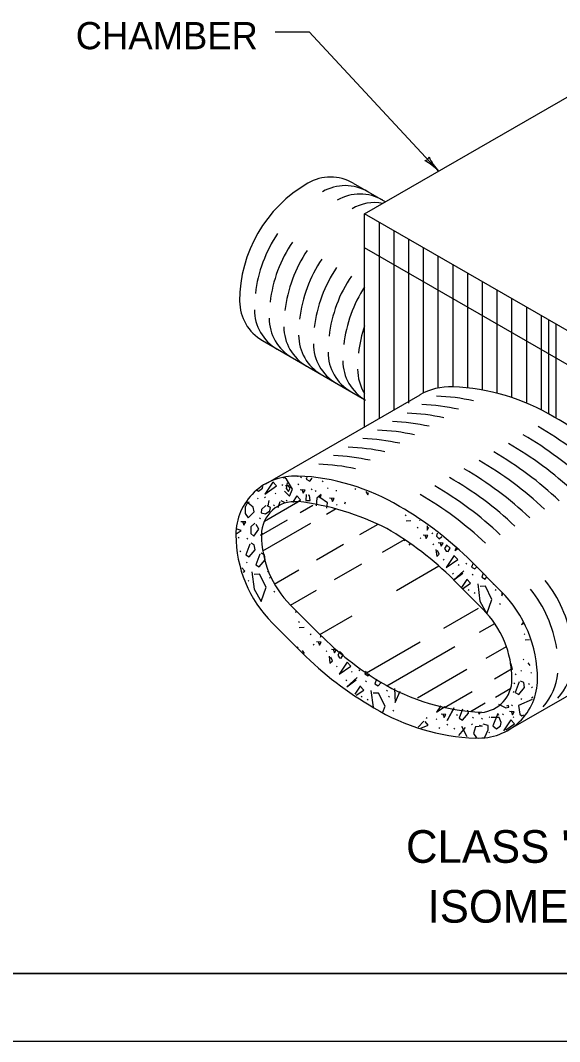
# Model space of a CAD drawing. Extents: x 997.6 to 1036.8, y 998.9 to 1022.5.
# Drawn here: x 1020.48 to 1024.44, y 1000 to 1007.51 of the extents above; entities that cross this region are included whole.
import ezdxf

# ---------------------------------------------------------------- set-up
doc = ezdxf.new("R2010")
doc.units = 0
for name, color, linetype in [('1', 7, 'Continuous'), ('10', 7, 'Continuous'), ('11', 7, 'Continuous'), ('Level 14', 7, 'Continuous')]:
    doc.layers.add(name, color=color, linetype=linetype)

msp = doc.modelspace()

# ---------------------------------------------------------------- linework, layer by layer
at = {"layer": '1'}
for p, q in [((1022.354, 1007.4229), (1022.604, 1007.4229)), ((1022.604, 1007.4229), (1023.5549, 1006.398)), ((1023.0118, 1006.0844), (1024.7439, 1007.0844)), ((1022.9284, 1006.3097), (1023.1652, 1006.1729)), ((1023.0118, 1004.5197), (1023.0118, 1006.0844)), ((1025.6098, 1004.5844), (1023.0118, 1006.0844)), ((1023.1201, 1004.5823), (1023.1201, 1006.0219)), ((1023.2283, 1004.6448), (1023.2283, 1005.9594)), ((1023.3366, 1004.6932), (1023.3366, 1005.8969)), ((1025.6098, 1004.3344), (1023.0118, 1005.8344)), ((1023.4448, 1004.7686), (1023.4448, 1005.8344)), ((1023.5531, 1004.8047), (1023.5531, 1005.7719)), ((1023.6613, 1004.8134), (1023.6613, 1005.7094)), ((1023.7696, 1004.8052), (1023.7696, 1005.6469)), ((1023.8778, 1004.7893), (1023.8778, 1005.5844)), ((1023.9861, 1004.7655), (1023.9861, 1005.5219)), ((1024.0943, 1004.7336), (1024.0943, 1005.4594)), ((1024.2026, 1004.6928), (1024.2026, 1005.3969)), ((1024.3108, 1004.6426), (1024.3108, 1005.3344)), ((1024.365, 1004.6135), (1024.365, 1005.3032)), ((1024.4192, 1004.582), (1024.4192, 1005.2719)), ((1022.2608, 1005.1534), (1023.0118, 1004.7199)), ((1022.2855, 1004.1004), (1023.4187, 1004.7547)), ((1022.5198, 1004.1556), (1022.5228, 1004.1573)), ((1022.2754, 1003.825), (1022.5221, 1003.9674)), ((1022.5228, 1003.9673), (1022.5228, 1003.9698)), ((1022.539, 1003.8897), (1022.6303, 1003.9423)), ((1022.7323, 1003.8779), (1022.7983, 1003.9161)), ((1022.254, 1003.7251), (1022.4463, 1003.8361)), ((1022.2635, 1003.6073), (1022.6171, 1003.8114)), ((1022.9773, 1003.7262), (1023.1102, 1003.8028)), ((1023.1429, 1003.5986), (1023.3037, 1003.6914)), ((1022.658, 1003.5418), (1022.8558, 1003.656)), ((1023.7971, 1003.5279), (1024.0133, 1003.3113)), ((1022.3468, 1003.3622), (1022.5296, 1003.4677)), ((1022.7912, 1003.3955), (1022.9922, 1003.5116)), ((1023.2453, 1003.3164), (1023.5571, 1003.4964)), ((1023.6644, 1003.3954), (1023.8807, 1003.1788)), ((1022.4676, 1003.2088), (1022.6588, 1003.3191)), ((1022.6838, 1002.9922), (1022.4676, 1003.2088)), ((1023.5935, 1003.0379), (1023.8495, 1003.1858)), ((1022.5511, 1002.8597), (1022.3348, 1003.0763)), ((1022.6838, 1002.9922), (1022.9206, 1003.1288)), ((1023.8546, 1003.0085), (1023.9676, 1003.0738)), ((1023.0247, 1002.7096), (1023.4198, 1002.9377)), ((1024.069, 1002.2907), (1025.203, 1002.9454)), ((1023.1742, 1002.6157), (1023.6739, 1002.9042)), ((1023.9053, 1002.8191), (1024.0531, 1002.9044)), ((1023.4013, 1002.528), (1023.7624, 1002.7366)), ((1023.9649, 1002.667), (1024.0903, 1002.7393)), ((1023.5993, 1002.4558), (1023.8023, 1002.5731)), ((1023.9731, 1002.5326), (1024.0855, 1002.5975)), ((1023.7897, 1002.4267), (1023.8975, 1002.4889)), ((1023.8699, 1002.4197), (1023.8718, 1002.4208)), ((1023.8284, 1002.232), (1023.8253, 1002.2303))]:
    msp.add_line(p, q, dxfattribs=at)
for points in [[(1022.4137, 1004.1473), (1022.4191, 1004.1429), (1022.429, 1004.1485)], [(1022.4222, 1004.0463), (1022.4598, 1004.0087), (1022.4833, 1004.0607), (1022.4388, 1004.1338), (1022.4274, 1004.1422)], [(1022.5457, 1004.1508), (1022.5404, 1004.144)], [(1022.5884, 1004.1468), (1022.5835, 1004.1333), (1022.6084, 1004.1189), (1022.6268, 1004.1405)], [(1022.7049, 1004.1212), (1022.6996, 1004.1144)], [(1022.2238, 1004.0542), (1022.2328, 1004.0471), (1022.2614, 1004.0683), (1022.2643, 1004.0799)], [(1022.3377, 1004.1128), (1022.2796, 1004.0244), (1022.3648, 1004.0841), (1022.3369, 1004.1135)], [(1022.4088, 1004.0953), (1022.4034, 1004.0885)], [(1022.4433, 1004.1068), (1022.4365, 1004.0653), (1022.4531, 1004.0441), (1022.4659, 1004.069), (1022.4538, 1004.0856), (1022.4297, 1004.0841)], [(1022.5272, 1004.099), (1022.5219, 1004.0922)], [(1022.5508, 1004.0596), (1022.5607, 1004.0317), (1022.5743, 1004.0543), (1022.5388, 1004.0566)], [(1022.6234, 1004.062), (1022.6182, 1004.0552)], [(1022.6549, 1004.049), (1022.6497, 1004.0423)], [(1022.7438, 1004.0713), (1022.7385, 1004.0644)], [(1022.8084, 1004.0493), (1022.8016, 1004.0486)], [(1022.945, 1004.0652), (1022.9398, 1004.0583)], [(1023.0217, 1004.0431), (1023.0353, 1004.0183), (1023.0411, 1004.035)], [(1022.1535, 1003.9677), (1022.1339, 1003.9272), (1022.1354, 1003.8819), (1022.1566, 1003.8503), (1022.2003, 1003.894), (1022.1943, 1003.9272), (1022.1573, 1003.9566)], [(1022.1633, 1003.9657), (1022.1543, 1003.9611)], [(1022.231, 1003.9953), (1022.2258, 1003.9885)], [(1022.2828, 1004.0028), (1022.2776, 1003.9959)], [(1022.3044, 1003.9378), (1022.3113, 1003.9777)], [(1022.3606, 1004.0323), (1022.3553, 1004.0256)], [(1022.39, 1003.9673), (1022.374, 1003.9236)], [(1022.4254, 1003.9548), (1022.424, 1003.9636), (1022.3998, 1003.9741)], [(1022.4402, 1003.9787), (1022.4349, 1003.9718)], [(1022.5136, 1004.0109), (1022.4814, 1003.962)], [(1022.5229, 1003.9698), (1022.5408, 1003.9823), (1022.5128, 1004.0117)], [(1022.5187, 1003.9668), (1022.5228, 1003.9697)], [(1022.5828, 1004.0215), (1022.5806, 1003.9785), (1022.6115, 1003.9778), (1022.6078, 1004.0147), (1022.5972, 1004.0162)], [(1022.693, 1004.0215), (1022.662, 1003.9951), (1022.6561, 1003.9389)], [(1022.7336, 1003.921), (1022.739, 1003.9603), (1022.6824, 1004.0003), (1022.6733, 1004.0079)], [(1022.6884, 1004.0033), (1022.693, 1004.0199)], [(1022.7656, 1003.9967), (1022.7754, 1003.9688), (1022.789, 1003.9914), (1022.7535, 1003.9937)], [(1022.2863, 1003.9408), (1022.2554, 1003.9113), (1022.2517, 1003.8864), (1022.2841, 1003.8797), (1022.3165, 1003.9015), (1022.3218, 1003.9264), (1022.2954, 1003.9378)], [(1022.3476, 1003.9453), (1022.3423, 1003.9386)], [(1022.8104, 1003.9491), (1022.8052, 1003.9423)], [(1022.8695, 1003.9642), (1022.8643, 1003.9513)], [(1022.1158, 1003.8245), (1022.1257, 1003.7966), (1022.1393, 1003.8193), (1022.1038, 1003.8215)], [(1022.244, 1003.8491), (1022.2387, 1003.8423)], [(1023.3155, 1003.8723), (1023.3103, 1003.8656)], [(1023.351, 1003.8277), (1023.3163, 1003.8247)], [(1023.415, 1003.8299), (1023.4139, 1003.8285)], [(1022.0681, 1003.7322), (1022.106, 1003.7559), (1022.0759, 1003.766)], [(1022.2056, 1003.8118), (1022.1754, 1003.7831), (1022.1754, 1003.7348), (1022.1988, 1003.7159), (1022.235, 1003.7673), (1022.2147, 1003.7997)], [(1023.4025, 1003.7817), (1023.3973, 1003.7748)], [(1023.4708, 1003.7903), (1023.4718, 1003.7583), (1023.4843, 1003.7808)], [(1022.0884, 1003.7084), (1022.0832, 1003.7016)], [(1022.1514, 1003.701), (1022.1461, 1003.6942)], [(1022.2584, 1003.7393), (1022.2463, 1003.7208), (1022.2544, 1003.7266)], [(1022.2563, 1003.6714), (1022.2553, 1003.6702)], [(1023.3068, 1003.6859), (1023.3023, 1003.6802)], [(1023.4248, 1003.7039), (1023.4194, 1003.6971)], [(1023.4539, 1003.7256), (1023.4638, 1003.6977), (1023.4773, 1003.7203), (1023.4419, 1003.7226)], [(1023.5118, 1003.7391), (1023.5065, 1003.7323)], [(1023.5446, 1003.738), (1023.5396, 1003.7161), (1023.5585, 1003.6957), (1023.5788, 1003.7138)], [(1023.565, 1003.6701), (1023.5748, 1003.6422), (1023.5884, 1003.6648), (1023.5529, 1003.667)], [(1022.1014, 1003.6066), (1022.0962, 1003.5998)], [(1022.1679, 1003.6563), (1022.1393, 1003.5778), (1022.1641, 1003.5635), (1022.2079, 1003.6148), (1022.2018, 1003.6526), (1022.1777, 1003.6631)], [(1023.3468, 1003.6485), (1023.3399, 1003.6582)], [(1023.5192, 1003.6576), (1023.5138, 1003.6508)], [(1023.5358, 1003.6173), (1023.5411, 1003.5652), (1023.5593, 1003.5833), (1023.5472, 1003.6089)], [(1023.6151, 1003.6512), (1023.5984, 1003.624), (1023.6105, 1003.6044), (1023.6248, 1003.6022), (1023.6392, 1003.627), (1023.6158, 1003.6489)], [(1023.6863, 1003.6307), (1023.6754, 1003.6104), (1023.6949, 1003.6227)], [(1022.1496, 1003.5252), (1022.1443, 1003.5183)], [(1022.2419, 1003.5823), (1022.2133, 1003.5038), (1022.2382, 1003.4895), (1022.2819, 1003.5408), (1022.2759, 1003.5785), (1022.2518, 1003.5891)], [(1023.5951, 1003.5447), (1023.5898, 1003.5379)], [(1023.6684, 1003.5733), (1023.6103, 1003.485), (1023.6956, 1003.5446), (1023.6677, 1003.574)], [(1023.7598, 1003.5169), (1023.7545, 1003.5102)], [(1023.8081, 1003.5169), (1023.7976, 1003.4883), (1023.8225, 1003.4739), (1023.8357, 1003.4893)], [(1022.1201, 1003.4503), (1022.1316, 1003.4583), (1022.1099, 1003.4812)], [(1022.1845, 1003.4542), (1022.2003, 1003.3267), (1022.2509, 1003.2338), (1022.2878, 1003.3403), (1022.2403, 1003.4361), (1022.2011, 1003.4345)], [(1022.3032, 1003.4567), (1022.2979, 1003.4498)], [(1023.6636, 1003.4429), (1023.6583, 1003.4361)], [(1023.7418, 1003.4596), (1023.6665, 1003.3933)], [(1023.6665, 1003.3933), (1023.7335, 1003.4437)], [(1023.7043, 1003.5058), (1023.699, 1003.499)], [(1023.8821, 1003.4428), (1023.8717, 1003.4142), (1023.8966, 1003.3998), (1023.9097, 1003.4152)], [(1022.1625, 1003.39), (1022.1573, 1003.3832)], [(1022.318, 1003.4123), (1022.3128, 1003.4054)], [(1023.7628, 1003.3974), (1023.723, 1003.3368)], [(1023.7318, 1003.328), (1023.79, 1003.3688), (1023.7621, 1003.3982)], [(1023.8079, 1003.4355), (1023.8027, 1003.4287)], [(1023.8429, 1003.3645), (1023.8588, 1003.237), (1023.9093, 1003.1443), (1023.9463, 1003.2506), (1023.8987, 1003.3464), (1023.8595, 1003.3449)], [(1023.9599, 1003.3648), (1023.9563, 1003.3602)], [(1022.3495, 1003.3104), (1022.3442, 1003.3036)], [(1023.7765, 1003.3226), (1023.7712, 1003.3158)], [(1023.8209, 1003.3003), (1023.8156, 1003.2936)], [(1023.9764, 1003.3226), (1023.9711, 1003.3158)], [(1024.0195, 1003.3028), (1024.0209, 1003.277), (1024.0273, 1003.292)], [(1024.0078, 1003.2208), (1024.0026, 1003.2139)], [(1022.5119, 1003.1643), (1022.5048, 1003.1565), (1022.5151, 1003.1612)], [(1022.5312, 1003.088), (1022.5258, 1003.0812)], [(1022.5582, 1003.118), (1022.5555, 1003.1145)], [(1024.1788, 1003.0838), (1024.1632, 1003.0668), (1024.1826, 1003.0756)], [(1022.5667, 1003.0433), (1022.5319, 1003.0403)], [(1022.6182, 1002.9973), (1022.6129, 1002.9905)], [(1022.6306, 1003.0455), (1022.6295, 1003.0442)], [(1022.6869, 1002.9892), (1022.6873, 1002.9739), (1022.6928, 1002.9836)], [(1024.1896, 1002.9983), (1024.1843, 1002.9915)], [(1022.6404, 1002.9195), (1022.6351, 1002.9128)], [(1022.6696, 1002.9413), (1022.6794, 1002.9133), (1022.693, 1002.9359), (1022.6575, 1002.9382)], [(1022.7255, 1002.9523), (1022.7221, 1002.9479)], [(1024.2228, 1002.9535), (1024.1903, 1002.9507)], [(1022.5224, 1002.9016), (1022.5172, 1002.8948)], [(1022.5699, 1002.8534), (1022.5556, 1002.8738)], [(1022.7348, 1002.8733), (1022.7295, 1002.8665)], [(1022.7807, 1002.8857), (1022.7905, 1002.8578), (1022.8041, 1002.8804), (1022.7686, 1002.8827)], [(1022.8303, 1002.8663), (1022.8141, 1002.8397), (1022.8262, 1002.82), (1022.8405, 1002.8178), (1022.8548, 1002.8427), (1022.8314, 1002.8646)], [(1022.7515, 1002.8328), (1022.7568, 1002.7808), (1022.7748, 1002.7989), (1022.7628, 1002.8246)], [(1022.8841, 1002.7888), (1022.826, 1002.7006), (1022.9113, 1002.7602), (1022.8833, 1002.7897)], [(1024.0885, 1002.7373), (1024.097, 1002.7382), (1024.0894, 1002.7758), (1024.0778, 1002.7774)], [(1024.1808, 1002.8119), (1024.1755, 1002.8051)], [(1024.2283, 1002.7638), (1024.2139, 1002.7842)], [(1022.8107, 1002.7603), (1022.8054, 1002.7535)], [(1022.9199, 1002.7214), (1022.9146, 1002.7147)], [(1022.9754, 1002.7326), (1022.9702, 1002.7258)], [(1023.0204, 1002.7235), (1023.0133, 1002.7038), (1023.0382, 1002.6895), (1023.0489, 1002.7022)], [(1024.1234, 1002.7027), (1024.1182, 1002.6959)], [(1024.1642, 1002.7286), (1024.1588, 1002.7218)], [(1024.2382, 1002.7138), (1024.2329, 1002.707)], [(1022.8792, 1002.6585), (1022.8739, 1002.6518)], [(1022.9574, 1002.6752), (1022.882, 1002.6088), (1022.9491, 1002.6593)], [(1022.9503, 1002.5456), (1023.0057, 1002.5843), (1022.9778, 1002.6138)], [(1023.0236, 1002.6511), (1023.0183, 1002.6443)], [(1023.0998, 1002.664), (1023.0873, 1002.6298), (1023.1122, 1002.6155), (1023.1331, 1002.64)], [(1024.1123, 1002.636), (1024.107, 1002.6293)], [(1024.1473, 1002.6432), (1024.1187, 1002.5648), (1024.1436, 1002.5504), (1024.1873, 1002.6017), (1024.1813, 1002.6394), (1024.1572, 1002.65)], [(1024.2197, 1002.6323), (1024.2144, 1002.6255)], [(1022.9785, 1002.613), (1022.9393, 1002.5533)], [(1023.0585, 1002.5802), (1023.0737, 1002.458)], [(1023.1458, 1002.4203), (1023.1618, 1002.4663), (1023.1143, 1002.562), (1023.0751, 1002.5605)], [(1023.1773, 1002.5826), (1023.1719, 1002.5758)], [(1023.2309, 1002.5945), (1023.2366, 1002.4926), (1023.2728, 1002.5769)], [(1024.1086, 1002.5731), (1024.1033, 1002.5663)], [(1024.2438, 1002.6083), (1024.2385, 1002.6015)], [(1022.9921, 1002.5382), (1022.9868, 1002.5314)], [(1023.0365, 1002.516), (1023.0313, 1002.5092)], [(1023.192, 1002.5382), (1023.1868, 1002.5314)], [(1023.5708, 1002.4692), (1023.5389, 1002.4208), (1023.6011, 1002.4643)], [(1023.9941, 1002.4794), (1024.0488, 1002.4545), (1024.0721, 1002.4583), (1024.0683, 1002.4696), (1024.0548, 1002.465)], [(1024.0957, 1002.475), (1024.0904, 1002.4682)], [(1024.2426, 1002.5141), (1024.1415, 1002.4703), (1024.1513, 1002.4077), (1024.1672, 1002.3949), (1024.1807, 1002.4026)], [(1024.1642, 1002.5213), (1024.1588, 1002.5145)], [(1024.2509, 1002.529), (1024.2456, 1002.5307), (1024.2366, 1002.5247)], [(1023.2235, 1002.4364), (1023.2182, 1002.4296)], [(1023.5862, 1002.4097), (1023.596, 1002.3818), (1023.6096, 1002.4044), (1023.5741, 1002.4067)], [(1023.6678, 1002.4523), (1023.6179, 1002.3602), (1023.6693, 1002.4508)], [(1023.6921, 1002.4047), (1023.6868, 1002.3978)], [(1023.7298, 1002.4436), (1023.7058, 1002.3778), (1023.7308, 1002.3634), (1023.7745, 1002.4148), (1023.771, 1002.4369)], [(1023.8467, 1002.4248), (1023.8533, 1002.4058), (1023.8631, 1002.4221)], [(1023.9098, 1002.4285), (1023.909, 1002.4274)], [(1023.9891, 1002.4115), (1023.9529, 1002.3209), (1023.9808, 1002.2991), (1024.0095, 1002.3202), (1024.0155, 1002.3443), (1023.9997, 1002.3813), (1023.9423, 1002.3828)], [(1023.9883, 1002.4002), (1024.0012, 1002.4054)], [(1024.029, 1002.4083), (1024.0238, 1002.4016)], [(1024.0878, 1002.43), (1024.0977, 1002.4021), (1024.1113, 1002.4248), (1024.0758, 1002.427)], [(1023.4467, 1002.3564), (1023.4053, 1002.3113)], [(1023.4248, 1002.3032), (1023.4777, 1002.327), (1023.4573, 1002.3534)], [(1023.47, 1002.3824), (1023.4647, 1002.3757)], [(1023.5422, 1002.3732), (1023.5369, 1002.3663)], [(1023.6199, 1002.3324), (1023.6147, 1002.3257)], [(1023.7653, 1002.2399), (1023.7258, 1002.3172)], [(1023.8032, 1002.3343), (1023.7979, 1002.3275)], [(1023.8088, 1002.3843), (1023.8034, 1002.3775)], [(1023.8783, 1002.3187), (1023.8269, 1002.3127), (1023.8118, 1002.2644), (1023.8334, 1002.2323)], [(1023.8526, 1002.3248), (1023.8692, 1002.3218)], [(1023.8753, 1002.3768), (1023.8701, 1002.3701)], [(1023.8943, 1002.2371), (1023.9182, 1002.2908), (1023.9182, 1002.3225), (1023.8835, 1002.333)], [(1023.9309, 1002.388), (1023.9256, 1002.3812)], [(1024.0858, 1002.3647), (1024.0326, 1002.2838)], [(1024.0496, 1002.2918), (1024.1129, 1002.336), (1024.085, 1002.3654)], [(1024.1086, 1002.388), (1024.1033, 1002.3812)], [(1023.5625, 1002.3084), (1023.5573, 1002.3016)], [(1023.6718, 1002.3028), (1023.6665, 1002.296)], [(1023.7515, 1002.3097), (1023.7013, 1002.2502)], [(1023.9291, 1002.2751), (1023.9238, 1002.2683)]]:
    msp.add_lwpolyline(points, dxfattribs=at)
for centre, radius, start, end in [((1023.4538, 1006.507), 0.0313, 271.62973, 353.74642), ((1023.2683, 1006.1321), 0.3909, 42.85513, 61.52391), ((1023.8415, 1006.6639), 0.3909, 204.20229, 222.84902), ((1023.2683, 1006.1321), 0.3909, 42.84291, 42.85513), ((1023.0953, 1005.4424), 1.0014, 120.00196, 180), ((1022.7615, 1006.0205), 0.3338, 60.00363, 120.00068), ((1022.8698, 1005.958), 0.3338, 60.00363, 120.00068), ((1022.978, 1005.8955), 0.3338, 60.00363, 120.00068), ((1023.0863, 1005.833), 0.3338, 79.79434, 120.00068), ((1023.2036, 1005.3799), 1.0014, 146.02436, 173.21516), ((1023.3118, 1005.3174), 1.0014, 146.02436, 173.21516), ((1023.4201, 1005.2549), 1.0014, 146.02436, 173.21516), ((1023.5283, 1005.1924), 1.0014, 146.02436, 173.21516), ((1023.6366, 1005.1299), 1.0014, 146.02436, 173.21516), ((1023.7448, 1005.0674), 1.0014, 146.02436, 173.21516), ((1023.8531, 1005.0049), 1.0014, 147.15213, 173.21516), ((1022.4278, 1005.4424), 0.3338, 180, 240.00236), ((1022.536, 1005.3799), 0.3338, 180, 240.00236), ((1022.6443, 1005.3174), 0.3338, 180, 240.00236), ((1022.7525, 1005.2549), 0.3338, 180, 240.00236), ((1023.9613, 1004.9424), 1.0014, 161.48064, 173.21516), ((1022.8608, 1005.1924), 0.3338, 180, 240.00236), ((1022.969, 1005.1299), 0.3338, 180, 240.00236), ((1023.0773, 1005.0674), 0.3338, 180, 240.00236), ((1023.1855, 1005.0049), 0.3338, 180, 240.00236), ((1023.2938, 1004.9424), 0.3338, 180, 212.36563), ((1023.6342, 1004.3813), 0.4311, 86.62944, 120.37359), ((1023.5957, 1003.2444), 1.5704, 59.00058, 87.67018), ((1023.4766, 1003.1757), 1.5704, 77.7154, 87.67018), ((1023.3683, 1003.1132), 1.5704, 77.71554, 87.67018), ((1023.2601, 1003.0507), 1.5704, 77.71569, 87.67018), ((1023.1301, 1002.3832), 2.5488, 44.95658, 59.99979), ((1023.0436, 1002.9257), 1.5704, 77.71597, 87.67018), ((1023.1518, 1002.9882), 1.5704, 77.71583, 87.67018), ((1023.011, 1002.3145), 2.5488, 46.49958, 59.99979), ((1022.9353, 1002.8632), 1.5704, 77.71611, 87.67018), ((1022.9028, 1002.252), 2.5488, 46.49964, 59.99979), ((1022.8271, 1002.8007), 1.5704, 77.71625, 87.67018), ((1022.7945, 1002.1895), 2.5488, 46.4997, 59.99979), ((1022.7188, 1002.7382), 1.5704, 77.71639, 87.67018), ((1022.578, 1002.0645), 2.5488, 46.49982, 59.99979), ((1022.6863, 1002.127), 2.5488, 46.49976, 59.99979), ((1022.6106, 1002.6757), 1.5704, 77.71653, 87.67018), ((1022.4698, 1002.002), 2.5488, 46.49989, 59.99979), ((1022.4975, 1003.7251), 0.4311, 87.03036, 180), ((1022.459, 1002.5882), 1.5704, 59.00058, 87.67018), ((1022.3615, 1001.9395), 2.5488, 46.49995, 59.99979), ((1022.2533, 1001.877), 2.5488, 46.50001, 59.99979), ((1022.4975, 1003.7251), 0.2436, 84.02731, 180), ((1022.285, 1002.0165), 1.9677, 63.13939, 83.05745), ((1022.145, 1001.8145), 2.5488, 46.50007, 59.99979), ((1021.9934, 1001.727), 2.5488, 44.95658, 59.99979), ((1021.9934, 1001.727), 2.3613, 44.95658, 59.99979), ((1022.9847, 1003.725), 0.9182, 180, 224.95621), ((1022.9847, 1003.725), 0.7307, 180, 224.95621), ((1023.6234, 1002.8125), 0.9182, 8.6762, 38.86555), ((1023.3636, 1002.6625), 0.9182, 0, 44.95569), ((1023.5152, 1002.75), 0.9182, 8.67638, 38.86571), ((1023.3636, 1002.6625), 0.7307, 0, 44.95569), ((1024.3548, 1004.6606), 2.3613, 224.95658, 238.66205), ((1024.3548, 1004.6606), 2.5488, 224.95658, 239.99979), ((1024.1106, 1002.8125), 0.4311, 318.03989, 354.2838), ((1024.0023, 1002.75), 0.4311, 318.04305, 354.28422), ((1023.9356, 1003.9898), 1.5704, 239.00058, 267.67018), ((1023.8507, 1002.6625), 0.4311, 267.0364, 0), ((1023.8507, 1002.6625), 0.2436, 274.5232, 0), ((1023.8892, 1003.7993), 1.5704, 239.00058, 267.67018)]:
    msp.add_arc(centre, radius, start, end, dxfattribs=at)
at = {"layer": '10'}
msp.add_line((1035.5, 1000.5), (1007, 1000.5), dxfattribs=at)
at = {"layer": '11'}
msp.add_lwpolyline([(1007, 1000.5), (1035.5, 1000.5), (1035.5, 1021.5), (1007, 1021.5)], close=True, dxfattribs=at)
at = {"layer": 'Level 14'}
msp.add_line((1036, 1000), (1000, 1000), dxfattribs=at)

# ---------------------------------------------------------------- texts
at = {"layer": '1'}
for s, height, p in [('CHAMBER', 0.2, (1020.8902, 1007.2945)), ("CLASS ''B'' TOWER", 0.24, (1023.3158, 1001.314)), ('ISOMETRIC VIEW', 0.24, (1023.4745, 1000.874))]:
    msp.add_text(s, height=height, dxfattribs=at).set_placement(p)

doc.saveas('drawing.dxf')
